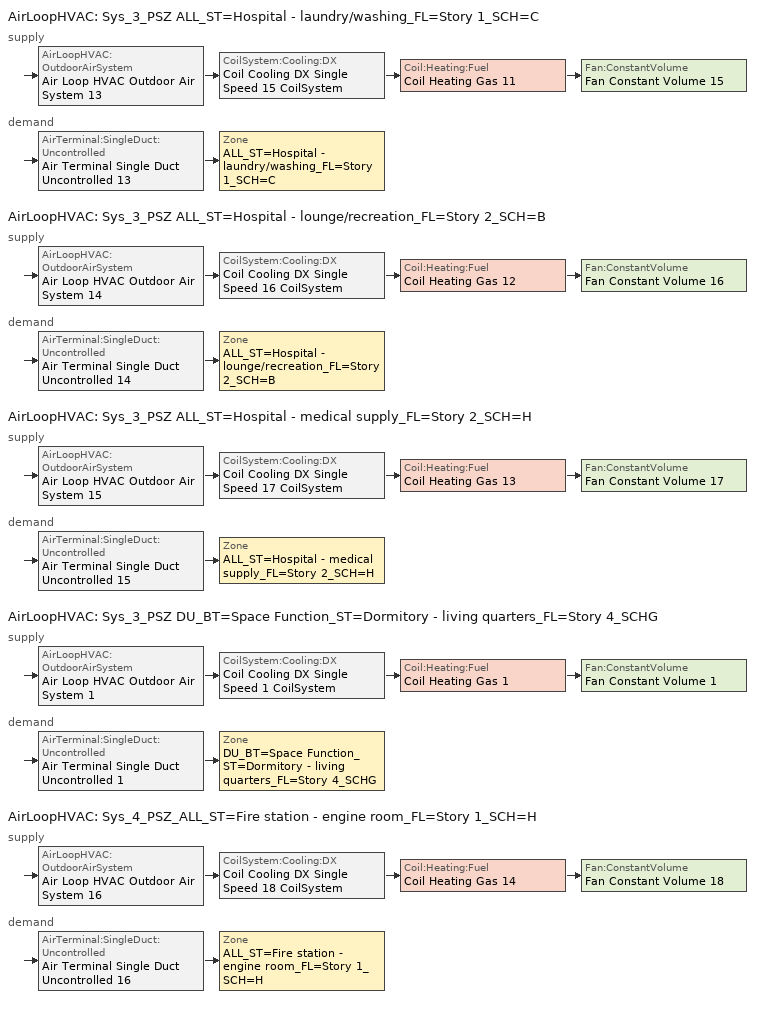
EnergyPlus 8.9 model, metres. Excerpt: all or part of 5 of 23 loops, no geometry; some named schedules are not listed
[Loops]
AirLoopHVAC 'Sys_3_PSZ ALL_ST=Hospital - laundry/washing_FL=Story 1_SCH=C'
 supply: AirLoopHVAC:OutdoorAirSystem 'Air Loop HVAC Outdoor Air System 13' > CoilSystem:Cooling:DX 'Coil Cooling DX Single Speed 15 CoilSystem' > Coil:Heating:Fuel 'Coil Heating Gas 11' > Fan:ConstantVolume 'Fan Constant Volume 15'
 demand: AirTerminal:SingleDuct:Uncontrolled 'Air Terminal Single Duct Uncontrolled 13' > Zone 'ALL_ST=Hospital - laundry/washing_FL=Story 1_SCH=C'
AirLoopHVAC 'Sys_3_PSZ ALL_ST=Hospital - lounge/recreation_FL=Story 2_SCH=B'
 supply: AirLoopHVAC:OutdoorAirSystem 'Air Loop HVAC Outdoor Air System 14' > CoilSystem:Cooling:DX 'Coil Cooling DX Single Speed 16 CoilSystem' > Coil:Heating:Fuel 'Coil Heating Gas 12' > Fan:ConstantVolume 'Fan Constant Volume 16'
 demand: AirTerminal:SingleDuct:Uncontrolled 'Air Terminal Single Duct Uncontrolled 14' > Zone 'ALL_ST=Hospital - lounge/recreation_FL=Story 2_SCH=B'
AirLoopHVAC 'Sys_3_PSZ ALL_ST=Hospital - medical supply_FL=Story 2_SCH=H'
 supply: AirLoopHVAC:OutdoorAirSystem 'Air Loop HVAC Outdoor Air System 15' > CoilSystem:Cooling:DX 'Coil Cooling DX Single Speed 17 CoilSystem' > Coil:Heating:Fuel 'Coil Heating Gas 13' > Fan:ConstantVolume 'Fan Constant Volume 17'
 demand: AirTerminal:SingleDuct:Uncontrolled 'Air Terminal Single Duct Uncontrolled 15' > Zone 'ALL_ST=Hospital - medical supply_FL=Story 2_SCH=H'
AirLoopHVAC 'Sys_3_PSZ DU_BT=Space Function_ST=Dormitory - living quarters_FL=Story 4_SCHG'
 supply: AirLoopHVAC:OutdoorAirSystem 'Air Loop HVAC Outdoor Air System 1' > CoilSystem:Cooling:DX 'Coil Cooling DX Single Speed 1 CoilSystem' > Coil:Heating:Fuel 'Coil Heating Gas 1' > Fan:ConstantVolume 'Fan Constant Volume 1'
 demand: AirTerminal:SingleDuct:Uncontrolled 'Air Terminal Single Duct Uncontrolled 1' > Zone 'DU_BT=Space Function_ST=Dormitory - living quarters_FL=Story 4_SCHG'
AirLoopHVAC 'Sys_4_PSZ_ALL_ST=Fire station - engine room_FL=Story 1_SCH=H'
 supply: AirLoopHVAC:OutdoorAirSystem 'Air Loop HVAC Outdoor Air System 16' > CoilSystem:Cooling:DX 'Coil Cooling DX Single Speed 18 CoilSystem' > Coil:Heating:Fuel 'Coil Heating Gas 14' > Fan:ConstantVolume 'Fan Constant Volume 18'
 demand: AirTerminal:SingleDuct:Uncontrolled 'Air Terminal Single Duct Uncontrolled 16' > Zone 'ALL_ST=Fire station - engine room_FL=Story 1_SCH=H'
[ZoneControl:Thermostat] Control Object Type 1=ThermostatSetpoint:DualSetpoint
Name | Zone or ZoneList | Control Type Schedule | Control Name 1
ALL_ST=Fire station - engine room_FL=Story 1_SCH=H Thermostat | ALL_ST=Fire station - engine room_FL=Story 1_SCH=H | ALL_ST=Fire station - engine room_FL=Story 1_SCH=H Thermostat Schedule | Space Function Fire station - engine room Thermostat 3
ALL_ST=Hospital - laundry/washing_FL=Story 1_SCH=C Thermostat | ALL_ST=Hospital - laundry/washing_FL=Story 1_SCH=C | ALL_ST=Hospital - laundry/washing_FL=Story 1_SCH=C Thermostat Schedule | Space Function Hospital - laundry/washing Thermostat 3
ALL_ST=Hospital - lounge/recreation_FL=Story 2_SCH=B Thermostat | ALL_ST=Hospital - lounge/recreation_FL=Story 2_SCH=B | ALL_ST=Hospital - lounge/recreation_FL=Story 2_SCH=B Thermostat Schedule | Space Function Hospital - lounge/recreation Thermostat 3
ALL_ST=Hospital - medical supply_FL=Story 2_SCH=H Thermostat | ALL_ST=Hospital - medical supply_FL=Story 2_SCH=H | ALL_ST=Hospital - medical supply_FL=Story 2_SCH=H Thermostat Schedule | Space Function Hospital - medical supply Thermostat 3
DU_BT=Space Function_ST=Dormitory - living quarters_FL=Story 4_SCHG Thermostat | DU_BT=Space Function_ST=Dormitory - living quarters_FL=Story 4_SCHG | DU_BT=Space Function_ST=Dormitory - living quarters_FL=Story 4_SCHG Thermostat Schedule | Space Function Dormitory - living quarters Thermostat 3
[ThermostatSetpoint:DualSetpoint]
Name | Heating Setpoint Temperature Schedule | Cooling Setpoint Temperature Schedule
Space Function Fire station - engine room Thermostat 3; Space Function Hospital - medical supply Thermostat 3 | NECB-H-Thermostat Setpoint-Heating | NECB-H-Thermostat Setpoint-Cooling
Space Function Hospital - laundry/washing Thermostat 3 | NECB-C-Thermostat Setpoint-Heating | NECB-C-Thermostat Setpoint-Cooling
Space Function Hospital - lounge/recreation Thermostat 3 | NECB-B-Thermostat Setpoint-Heating | NECB-B-Thermostat Setpoint-Cooling
Space Function Dormitory - living quarters Thermostat 3 | NECB-G-Thermostat Setpoint-Heating | NECB-G-Thermostat Setpoint-Cooling
[AirTerminal:SingleDuct:Uncontrolled] Availability Schedule=Always On Discrete; Maximum Air Flow Rate {m3/s}=AutoSize
Air Terminal Single Duct Uncontrolled 16; Air Terminal Single Duct Uncontrolled 13; Air Terminal Single Duct Uncontrolled 14; Air Terminal Single Duct Uncontrolled 15; Air Terminal Single Duct Uncontrolled 1
[Zone equipment]
ALL_ST=Fire station - engine room_FL=Story 1_SCH=H: Air Terminal Single Duct Uncontrolled 16, Zone HVAC Baseboard Convective Water 16
ALL_ST=Hospital - laundry/washing_FL=Story 1_SCH=C: Air Terminal Single Duct Uncontrolled 13, Zone HVAC Baseboard Convective Water 13
ALL_ST=Hospital - lounge/recreation_FL=Story 2_SCH=B: Air Terminal Single Duct Uncontrolled 14, Zone HVAC Baseboard Convective Water 14
ALL_ST=Hospital - medical supply_FL=Story 2_SCH=H: Air Terminal Single Duct Uncontrolled 15, Zone HVAC Baseboard Convective Water 15
DU_BT=Space Function_ST=Dormitory - living quarters_FL=Story 4_SCHG: Air Terminal Single Duct Uncontrolled 1, Zone HVAC Baseboard Convective Water 1
[Sizing:Zone] Zone Cooling Design Supply Air Temperature Input Method=SupplyAirTemperature; Zone Cooling Design Supply Air Temperature {C}=13; Zone Cooling Design Supply Air Temperature Difference {deltaC}=11.11; Zone Heating Design Supply Air Temperature Input Method=SupplyAirTemperature; Zone Heating Design Supply Air Temperature {C}=43; Zone Heating Design Supply Air Temperature Difference {deltaC}=11.11; Zone Cooling Design Supply Air Humidity Ratio {kgWater/kgDryAir}=0.0085; Zone Heating Design Supply Air Humidity Ratio {kgWater/kgDryAir}=0.008; Zone Heating Sizing Factor=1.3; Zone Cooling Sizing Factor=1.1; Cooling Design Air Flow Method=DesignDay; Cooling Design Air Flow Rate {m3/s}=0; Cooling Minimum Air Flow per Zone Floor Area {m3/s-m2}=0.000762; Cooling Minimum Air Flow {m3/s}=0; Cooling Minimum Air Flow Fraction=0; Heating Design Air Flow Method=DesignDay; Heating Design Air Flow Rate {m3/s}=0; Heating Maximum Air Flow per Zone Floor Area {m3/s-m2}=0.002032; Heating Maximum Air Flow {m3/s}=0.141576; Heating Maximum Air Flow Fraction=0.3; Account for Dedicated Outdoor Air System=No
Name | Design Specification Outdoor Air Object | Design Specification Zone Air Distribution Object
ALL_ST=Fire station - engine room_FL=Story 1_SCH=H | Space Function Fire station - engine room Ventilation | ALL_ST=Fire station - engine room_FL=Story 1_SCH=H Design Spec Zone Air Dist
ALL_ST=Hospital - laundry/washing_FL=Story 1_SCH=C | Space Function Hospital - laundry/washing Ventilation | ALL_ST=Hospital - laundry/washing_FL=Story 1_SCH=C Design Spec Zone Air Dist
ALL_ST=Hospital - lounge/recreation_FL=Story 2_SCH=B | Space Function Hospital - lounge/recreation Ventilation | ALL_ST=Hospital - lounge/recreation_FL=Story 2_SCH=B Design Spec Zone Air Dist
ALL_ST=Hospital - medical supply_FL=Story 2_SCH=H | Space Function Hospital - medical supply Ventilation | ALL_ST=Hospital - medical supply_FL=Story 2_SCH=H Design Spec Zone Air Dist
DU_BT=Space Function_ST=Dormitory - living quarters_FL=Story 4_SCHG | Space Function Dormitory - living quarters Ventilation | DU_BT=Space Function_ST=Dormitory - living quarters_FL=Story 4_SCHG Design Spec Zone Air Dist
[DesignSpecification:ZoneAirDistribution] Zone Air Distribution Effectiveness in Cooling Mode=1; Zone Air Distribution Effectiveness in Heating Mode=1
ALL_ST=Fire station - engine room_FL=Story 1_SCH=H Design Spec Zone Air Dist; ALL_ST=Hospital - laundry/washing_FL=Story 1_SCH=C Design Spec Zone Air Dist; ALL_ST=Hospital - lounge/recreation_FL=Story 2_SCH=B Design Spec Zone Air Dist; ALL_ST=Hospital - medical supply_FL=Story 2_SCH=H Design Spec Zone Air Dist; DU_BT=Space Function_ST=Dormitory - living quarters_FL=Story 4_SCHG Design Spec Zone Air Dist
[Controller:MechanicalVentilation] Availability Schedule=Always On Discrete; Demand Controlled Ventilation=No; System Outdoor Air Method=ZoneSum
Name | Zone Name 1 | Design Specification Outdoor Air Object Name 1 | Design Specification Zone Air Distribution Object Name 1
Controller Mechanical Ventilation 16 | ALL_ST=Fire station - engine room_FL=Story 1_SCH=H | Space Function Fire station - engine room Ventilation | ALL_ST=Fire station - engine room_FL=Story 1_SCH=H Design Spec Zone Air Dist
Controller Mechanical Ventilation 13 | ALL_ST=Hospital - laundry/washing_FL=Story 1_SCH=C | Space Function Hospital - laundry/washing Ventilation | ALL_ST=Hospital - laundry/washing_FL=Story 1_SCH=C Design Spec Zone Air Dist
Controller Mechanical Ventilation 14 | ALL_ST=Hospital - lounge/recreation_FL=Story 2_SCH=B | Space Function Hospital - lounge/recreation Ventilation | ALL_ST=Hospital - lounge/recreation_FL=Story 2_SCH=B Design Spec Zone Air Dist
Controller Mechanical Ventilation 15 | ALL_ST=Hospital - medical supply_FL=Story 2_SCH=H | Space Function Hospital - medical supply Ventilation | ALL_ST=Hospital - medical supply_FL=Story 2_SCH=H Design Spec Zone Air Dist
Controller Mechanical Ventilation 1 | DU_BT=Space Function_ST=Dormitory - living quarters_FL=Story 4_SCHG | Space Function Dormitory - living quarters Ventilation | DU_BT=Space Function_ST=Dormitory - living quarters_FL=Story 4_SCHG Design Spec Zone Air Dist
[DesignSpecification:OutdoorAir] Outdoor Air Method=Sum; Outdoor Air Flow per Person {m3/s-person}=0; Outdoor Air Flow per Zone {m3/s}=0; Outdoor Air Flow Air Changes per Hour {1/hr}=0
Name | Outdoor Air Flow per Zone Floor Area {m3/s-m2}
Space Function Fire station - engine room Ventilation; Space Function Hospital - lounge/recreation Ventilation | 0.00127
Space Function Hospital - laundry/washing Ventilation | 0.002286
Space Function Hospital - medical supply Ventilation | 0.001524
Space Function Dormitory - living quarters Ventilation | 0.0005588
[Fan:ConstantVolume] Availability Schedule=Always On Discrete; Fan Total Efficiency=0.7; Pressure Rise {Pa}=250; Maximum Flow Rate {m3/s}=AutoSize; Motor Efficiency=0.9; Motor In Airstream Fraction=1
Fan Constant Volume 15; Fan Constant Volume 16; Fan Constant Volume 17; Fan Constant Volume 1; Fan Constant Volume 18
[Coil:Cooling:DX:SingleSpeed] Availability Schedule=Always On Discrete; Gross Rated Total Cooling Capacity {W}=Autosize; Gross Rated Sensible Heat Ratio=Autosize; Gross Rated Cooling COP {W/W}=3; Rated Air Flow Rate {m3/s}=Autosize; Rated Evaporator Fan Power Per Volume Flow Rate {W/(m3/s)}=773.3; Condenser Type=AirCooled; Evaporative Condenser Effectiveness=0; Evaporative Condenser Air Flow Rate {m3/s}=Autosize; Evaporative Condenser Pump Rated Power Consumption {W}=Autosize; Crankcase Heater Capacity {W}=0; Maximum Outdoor Dry-Bulb Temperature for Crankcase Heater Operation {C}=0; Basin Heater Capacity {W/K}=0; Basin Heater Setpoint Temperature {C}=10
Name | Total Cooling Capacity Function of Temperature Curve | Total Cooling Capacity Function of Flow Fraction Curve | Energy Input Ratio Function of Temperature Curve | Energy Input Ratio Function of Flow Fraction Curve | Part Load Fraction Correlation Curve
Coil Cooling DX Single Speed 15 | Curve Biquadratic 29 | Curve Quadratic 39 | Curve Biquadratic 30 | Curve Quadratic 40 | Curve Quadratic 41
Coil Cooling DX Single Speed 16 | Curve Biquadratic 31 | Curve Quadratic 42 | Curve Biquadratic 32 | Curve Quadratic 43 | Curve Quadratic 44
Coil Cooling DX Single Speed 17 | Curve Biquadratic 33 | Curve Quadratic 45 | Curve Biquadratic 34 | Curve Quadratic 46 | Curve Quadratic 47
Coil Cooling DX Single Speed 1 | Curve Biquadratic 1 | Curve Quadratic 1 | Curve Biquadratic 2 | Curve Quadratic 2 | Curve Quadratic 3
Coil Cooling DX Single Speed 18 | Curve Biquadratic 35 | Curve Quadratic 48 | Curve Biquadratic 36 | Curve Quadratic 49 | Curve Cubic 5
[AirLoopHVAC] Design Supply Air Flow Rate {m3/s}=AutoSize
Sys_3_PSZ ALL_ST=Hospital - laundry/washing_FL=Story 1_SCH=C; Sys_3_PSZ ALL_ST=Hospital - lounge/recreation_FL=Story 2_SCH=B; Sys_3_PSZ ALL_ST=Hospital - medical supply_FL=Story 2_SCH=H; Sys_3_PSZ DU_BT=Space Function_ST=Dormitory - living quarters_FL=Story 4_SCHG; Sys_4_PSZ_ALL_ST=Fire station - engine room_FL=Story 1_SCH=H
[Sizing:System] Type of Load to Size On=Sensible; Design Outdoor Air Flow Rate {m3/s}=Autosize; Central Heating Maximum System Air Flow Ratio=1; Preheat Design Temperature {C}=7; Preheat Design Humidity Ratio {kgWater/kgDryAir}=0.008; Precool Design Temperature {C}=13; Precool Design Humidity Ratio {kgWater/kgDryAir}=0.008; Central Cooling Design Supply Air Temperature {C}=13; Central Heating Design Supply Air Temperature {C}=43; Type of Zone Sum to Use=NonCoincident; 100% Outdoor Air in Cooling=No; 100% Outdoor Air in Heating=No; Central Cooling Design Supply Air Humidity Ratio {kgWater/kgDryAir}=0.0085; Central Heating Design Supply Air Humidity Ratio {kgWater/kgDryAir}=0.008; Cooling Supply Air Flow Rate Method=DesignDay; Cooling Supply Air Flow Rate {m3/s}=0; Cooling Supply Air Flow Rate Per Floor Area {m3/s-m2}=0.00996765; Cooling Fraction of Autosized Cooling Supply Air Flow Rate=1; Cooling Supply Air Flow Rate Per Unit Cooling Capacity {m3/s-W}=3.94755e-05; Heating Supply Air Flow Rate Method=DesignDay; Heating Supply Air Flow Rate {m3/s}=0; Heating Supply Air Flow Rate Per Floor Area {m3/s-m2}=0.00996765; Heating Fraction of Autosized Heating Supply Air Flow Rate=1; Heating Fraction of Autosized Cooling Supply Air Flow Rate=1; Heating Supply Air Flow Rate Per Unit Heating Capacity {m3/s-W}=3.15882e-05; System Outdoor Air Method=ZoneSum; Zone Maximum Outdoor Air Fraction=1; Cooling Design Capacity Method=CoolingDesignCapacity; Cooling Design Capacity {W}=Autosize; Cooling Design Capacity Per Floor Area {W/m2}=234.7; Fraction of Autosized Cooling Design Capacity=1; Heating Design Capacity Method=HeatingDesignCapacity; Heating Design Capacity {W}=Autosize; Heating Design Capacity Per Floor Area {W/m2}=157; Fraction of Autosized Heating Design Capacity=1; Central Cooling Capacity Control Method=OnOff
Sys_3_PSZ ALL_ST=Hospital - laundry/washing_FL=Story 1_SCH=C; Sys_3_PSZ ALL_ST=Hospital - lounge/recreation_FL=Story 2_SCH=B; Sys_3_PSZ ALL_ST=Hospital - medical supply_FL=Story 2_SCH=H; Sys_3_PSZ DU_BT=Space Function_ST=Dormitory - living quarters_FL=Story 4_SCHG; Sys_4_PSZ_ALL_ST=Fire station - engine room_FL=Story 1_SCH=H
[Controller:OutdoorAir] Minimum Outdoor Air Flow Rate {m3/s}=Autosize; Maximum Outdoor Air Flow Rate {m3/s}=Autosize; Economizer Control Type=NoEconomizer; Economizer Control Action Type=ModulateFlow; Economizer Maximum Limit Dry-Bulb Temperature {C}=28; Economizer Maximum Limit Enthalpy {J/kg}=64000; Economizer Minimum Limit Dry-Bulb Temperature {C}=-100; Lockout Type=NoLockout; Minimum Limit Type=FixedMinimum; High Humidity Control=No; Control High Indoor Humidity Based on Outdoor Humidity Ratio=Yes; Heat Recovery Bypass Control Type=BypassWhenWithinEconomizerLimits
Name | Mechanical Ventilation Controller
Controller Outdoor Air 13 | Controller Mechanical Ventilation 13
Controller Outdoor Air 14 | Controller Mechanical Ventilation 14
Controller Outdoor Air 15 | Controller Mechanical Ventilation 15
Controller Outdoor Air 1 | Controller Mechanical Ventilation 1
Controller Outdoor Air 16 | Controller Mechanical Ventilation 16
[SetpointManager:MixedAir] Control Variable=Temperature
Node 206 OS Default SPM; Node 205 OS Default SPM; Node 204 OS Default SPM; Node 219 OS Default SPM; Node 218 OS Default SPM; Node 217 OS Default SPM; Node 232 OS Default SPM; Node 231 OS Default SPM; Node 230 OS Default SPM; Node 35 OS Default SPM; Node 33 OS Default SPM; Node 32 OS Default SPM; Node 245 OS Default SPM; Node 244 OS Default SPM; Node 243 OS Default SPM
[CoilSystem:Cooling:DX] Availability Schedule=Always On Discrete
Name | Cooling Coil
Coil Cooling DX Single Speed 15 CoilSystem | Coil Cooling DX Single Speed 15
Coil Cooling DX Single Speed 16 CoilSystem | Coil Cooling DX Single Speed 16
Coil Cooling DX Single Speed 17 CoilSystem | Coil Cooling DX Single Speed 17
Coil Cooling DX Single Speed 1 CoilSystem | Coil Cooling DX Single Speed 1
Coil Cooling DX Single Speed 18 CoilSystem | Coil Cooling DX Single Speed 18
[Coil:Heating:Fuel] Availability Schedule=Always On Discrete; Fuel Type=NaturalGas; Burner Efficiency=0.8; Nominal Capacity {W}=AutoSize; Parasitic Electric Load {W}=0; Parasitic Fuel Load {W}=0
Coil Heating Gas 11; Coil Heating Gas 12; Coil Heating Gas 13; Coil Heating Gas 1; Coil Heating Gas 14
[SetpointManager:SingleZone:Reheat] Control Variable=Temperature; Minimum Supply Air Temperature {C}=13; Maximum Supply Air Temperature {C}=43
Name | Control Zone
Setpoint Manager Single Zone Reheat 11 | ALL_ST=Hospital - laundry/washing_FL=Story 1_SCH=C
Setpoint Manager Single Zone Reheat 12 | ALL_ST=Hospital - lounge/recreation_FL=Story 2_SCH=B
Setpoint Manager Single Zone Reheat 13 | ALL_ST=Hospital - medical supply_FL=Story 2_SCH=H
Setpoint Manager Single Zone Reheat 1 | DU_BT=Space Function_ST=Dormitory - living quarters_FL=Story 4_SCHG
Setpoint Manager Single Zone Reheat 14 | ALL_ST=Fire station - engine room_FL=Story 1_SCH=H
[Schedule:Compact]
ALL_ST=Fire station - engine room_FL=Story 1_SCH=H Thermostat Schedule; ALL_ST=Hospital - laundry/washing_FL=Story 1_SCH=C Thermostat Schedule; ALL_ST=Hospital - lounge/recreation_FL=Story 2_SCH=B Thermostat Schedule; ALL_ST=Hospital - medical supply_FL=Story 2_SCH=H Thermostat Schedule; DU_BT=Space Function_ST=Dormitory - living quarters_FL=Story 4_SCHG Thermostat Schedule: Through: 12/31, For: AllDays, Until: 24:00, 4
[Schedule:Week:Daily]
NECB-B-Thermostat Setpoint-Heating Week Rule - Jan1-Dec31: NECB-B-Thermostat Setpoint-Heating Sun|Hol Day, NECB-B-Thermostat Setpoint-Heating Default|Wkdy Day, NECB-B-Thermostat Setpoint-Heating Default|Wkdy Day, NECB-B-Thermostat Setpoint-Heating Default|Wkdy Day, NECB-B-Thermostat Setpoint-Heating Default|Wkdy Day, NECB-B-Thermostat Setpoint-Heating Default|Wkdy Day, NECB-B-Thermostat Setpoint-Heating Sat Day, NECB-B-Thermostat Setpoint-Heating Default, NECB-B-Thermostat Setpoint-Heating Default, NECB-B-Thermostat Setpoint-Heating Default, NECB-B-Thermostat Setpoint-Heating Default, NECB-B-Thermostat Setpoint-Heating Default
NECB-C-Thermostat Setpoint-Heating Week Rule - Jan1-Dec31: NECB-C-Thermostat Setpoint-Heating Sun|Hol Day, NECB-C-Thermostat Setpoint-Heating Default|Wkdy Day, NECB-C-Thermostat Setpoint-Heating Default|Wkdy Day, NECB-C-Thermostat Setpoint-Heating Default|Wkdy Day, NECB-C-Thermostat Setpoint-Heating Default|Wkdy Day, NECB-C-Thermostat Setpoint-Heating Default|Wkdy Day, NECB-C-Thermostat Setpoint-Heating Sat Day, NECB-C-Thermostat Setpoint-Heating Default, NECB-C-Thermostat Setpoint-Heating Default, NECB-C-Thermostat Setpoint-Heating Default, NECB-C-Thermostat Setpoint-Heating Default, NECB-C-Thermostat Setpoint-Heating Default
NECB-C-Thermostat Setpoint-Cooling Week Rule - Jan1-Dec31: NECB-C-Thermostat Setpoint-Cooling Sun|Hol Day, NECB-C-Thermostat Setpoint-Cooling Default|Wkdy Day, NECB-C-Thermostat Setpoint-Cooling Default|Wkdy Day, NECB-C-Thermostat Setpoint-Cooling Default|Wkdy Day, NECB-C-Thermostat Setpoint-Cooling Default|Wkdy Day, NECB-C-Thermostat Setpoint-Cooling Default|Wkdy Day, NECB-C-Thermostat Setpoint-Cooling Sat Day, NECB-C-Thermostat Setpoint-Cooling Default, NECB-C-Thermostat Setpoint-Cooling Default, NECB-C-Thermostat Setpoint-Cooling Default, NECB-C-Thermostat Setpoint-Cooling Default, NECB-C-Thermostat Setpoint-Cooling Default
NECB-H-Thermostat Setpoint-Heating Week Rule - Jan1-Dec31: NECB-H-Thermostat Setpoint-Heating Sun|Hol Day, NECB-H-Thermostat Setpoint-Heating Default|Wkdy Day, NECB-H-Thermostat Setpoint-Heating Default|Wkdy Day, NECB-H-Thermostat Setpoint-Heating Default|Wkdy Day, NECB-H-Thermostat Setpoint-Heating Default|Wkdy Day, NECB-H-Thermostat Setpoint-Heating Default|Wkdy Day, NECB-H-Thermostat Setpoint-Heating Sat Day, NECB-H-Thermostat Setpoint-Heating Default, NECB-H-Thermostat Setpoint-Heating Default, NECB-H-Thermostat Setpoint-Heating Default, NECB-H-Thermostat Setpoint-Heating Default, NECB-H-Thermostat Setpoint-Heating Default
NECB-H-Thermostat Setpoint-Cooling Week Rule - Jan1-Dec31: NECB-H-Thermostat Setpoint-Cooling Sun|Hol Day, NECB-H-Thermostat Setpoint-Cooling Default|Wkdy Day, NECB-H-Thermostat Setpoint-Cooling Default|Wkdy Day, NECB-H-Thermostat Setpoint-Cooling Default|Wkdy Day, NECB-H-Thermostat Setpoint-Cooling Default|Wkdy Day, NECB-H-Thermostat Setpoint-Cooling Default|Wkdy Day, NECB-H-Thermostat Setpoint-Cooling Sat Day, NECB-H-Thermostat Setpoint-Cooling Default, NECB-H-Thermostat Setpoint-Cooling Default, NECB-H-Thermostat Setpoint-Cooling Default, NECB-H-Thermostat Setpoint-Cooling Default, NECB-H-Thermostat Setpoint-Cooling Default
[Schedule:Year]
NECB-B-Thermostat Setpoint-Heating: NECB-B-Thermostat Setpoint-Heating Week Rule - Jan1-Dec31, 1, 1, 12, 31
NECB-B-Thermostat Setpoint-Cooling: NECB-B-Thermostat Setpoint-Cooling Week Rule - Jan1-Dec31, 1, 1, 12, 31
NECB-C-Thermostat Setpoint-Heating: NECB-C-Thermostat Setpoint-Heating Week Rule - Jan1-Dec31, 1, 1, 12, 31
NECB-C-Thermostat Setpoint-Cooling: NECB-C-Thermostat Setpoint-Cooling Week Rule - Jan1-Dec31, 1, 1, 12, 31
NECB-H-Thermostat Setpoint-Heating: NECB-H-Thermostat Setpoint-Heating Week Rule - Jan1-Dec31, 1, 1, 12, 31
NECB-H-Thermostat Setpoint-Cooling: NECB-H-Thermostat Setpoint-Cooling Week Rule - Jan1-Dec31, 1, 1, 12, 31
NECB-G-Thermostat Setpoint-Heating: NECB-G-Thermostat Setpoint-Heating Week Rule - Jan1-Dec31, 1, 1, 12, 31
NECB-G-Thermostat Setpoint-Cooling: NECB-G-Thermostat Setpoint-Cooling Week Rule - Jan1-Dec31, 1, 1, 12, 31
[Schedule:Constant]
Always On Discrete: Hourly Value=1
[Curve:Biquadratic] Maximum Value of y {BasedOnField A3}=46
Name | Coefficient1 Constant | Coefficient2 x | Coefficient3 x**2 | Coefficient4 y | Coefficient5 y**2 | Coefficient6 x*y | Minimum Value of x {BasedOnField A2} | Maximum Value of x {BasedOnField A2} | Minimum Value of y {BasedOnField A3}
Curve Biquadratic 29; Curve Biquadratic 31; Curve Biquadratic 33; Curve Biquadratic 1 | 0.942588 | 0.00954335 | 0.00068377 | -0.0110427 | 5.249e-06 | -9.72e-06 | 17 | 22 | 13
Curve Biquadratic 30; Curve Biquadratic 32; Curve Biquadratic 34; Curve Biquadratic 2 | 0.342414 | 0.034885 | -0.0006237 | 0.00497722 | 0.000437951 | -0.000728028 | 17 | 22 | 13
Curve Biquadratic 35 | 0.867905 | 0.0142459 | 0.000554364 | -0.00755748 | 3.3048e-05 | -0.000191808 | 13 | 24 | 24
Curve Biquadratic 36 | 0.116936 | 0.0284933 | -0.000411156 | 0.0214108 | 0.000161028 | -0.000679104 | 13 | 24 | 24
[Curve:Quadratic]
Name | Coefficient1 Constant | Coefficient2 x | Coefficient3 x**2 | Minimum Value of x {BasedOnField A2} | Maximum Value of x {BasedOnField A2}
Curve Quadratic 39; Curve Quadratic 42; Curve Quadratic 45; Curve Quadratic 1 | 0.8 | 0.2 | 0 | 0.5 | 1.5
Curve Quadratic 40; Curve Quadratic 43; Curve Quadratic 46; Curve Quadratic 2 | 1.1552 | -0.1808 | 0.0256 | 0.5 | 1.5
Curve Quadratic 41; Curve Quadratic 44; Curve Quadratic 47; Curve Quadratic 3 | 0.85 | 0.15 | 0 | 0 | 1
Curve Quadratic 48; Curve Quadratic 49 | 1 | 0 | 0 | 0 | 1
[Curve:Cubic]
Curve Cubic 5: Coefficient1 Constant=0.0277; Coefficient2 x=4.9151; Coefficient3 x**2=-8.184; Coefficient4 x**3=4.2702; Minimum Value of x {BasedOnField A2}=0.7; Maximum Value of x {BasedOnField A2}=1
